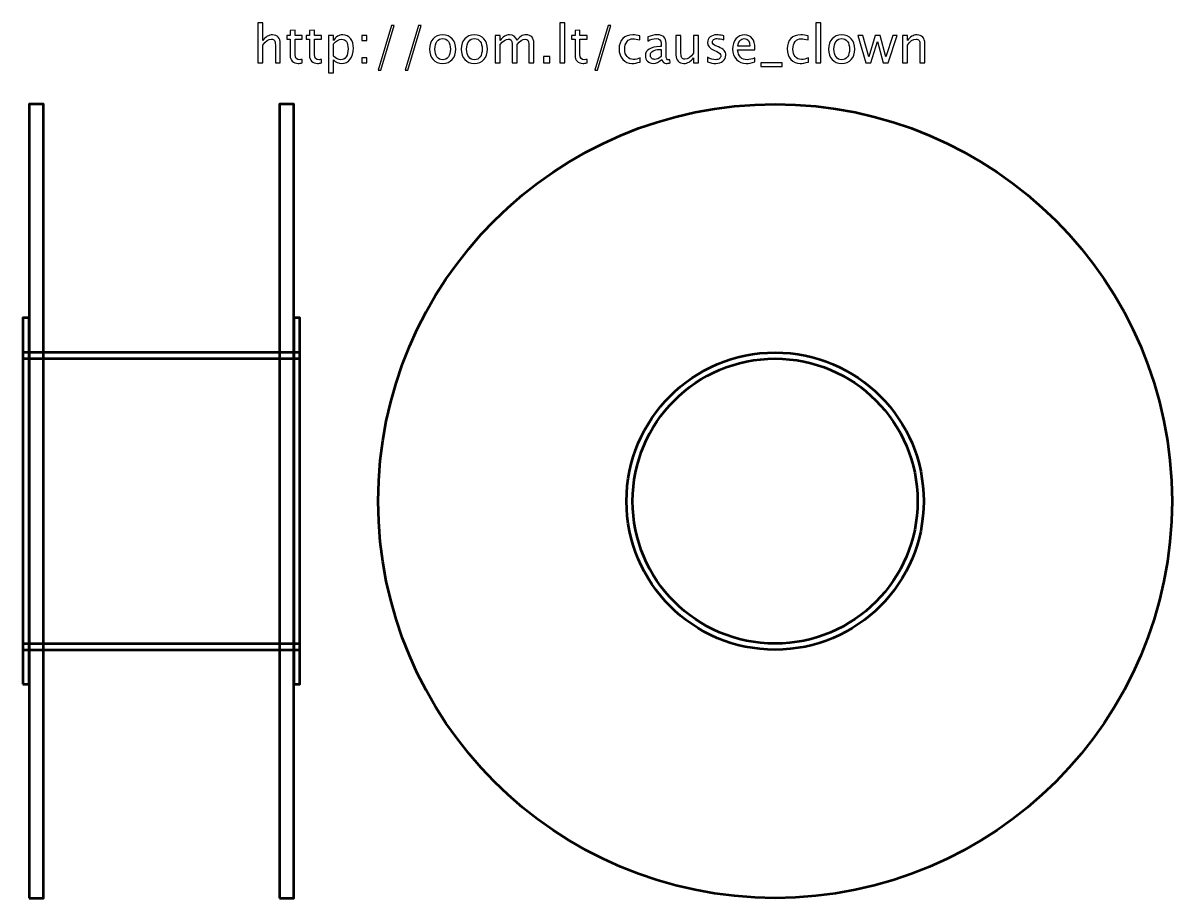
# Model space of a CAD drawing. Header units: centimetres. Extents: x -58 to 57, y -40 to 59.
# Drawn here: x -13.97 to 14.25, y 14.25 to 35.75 of the extents above; entities that cross this region are included whole.
import ezdxf

# ---------------------------------------------------------------- set-up
doc = ezdxf.new("R2010")
doc.units = ezdxf.units.CM
doc.header["$MEASUREMENT"] = 0
doc.layers.add('Layer 1', color=7, linetype='Continuous')

msp = doc.modelspace()

# ---------------------------------------------------------------- linework, layer by layer
at = {"layer": 'Layer 1', "lineweight": 53}
for points in [[(-13.825, 14.24978), (-13.475, 14.24978), (-13.475, 33.74978), (-13.825, 33.74978), (-13.825, 14.24978)], [(-7.675, 14.24978), (-7.325, 14.24978), (-7.325, 33.74978), (-7.675, 33.74978), (-7.675, 14.24978)], [(-13.975, 19.49978), (-13.825, 19.49978), (-13.825, 28.49978), (-13.975, 28.49978), (-13.975, 19.49978)], [(-7.325, 19.49978), (-7.175, 19.49978), (-7.175, 28.49978), (-7.325, 28.49978), (-7.325, 19.49978)], [(-13.975, 20.34978), (-7.175, 20.34978), (-7.175, 27.64978), (-13.975, 27.64978), (-13.975, 20.34978)], [(-13.975, 20.49978), (-7.175, 20.49978), (-7.175, 27.49978), (-13.975, 27.49978), (-13.975, 20.49978)]]:
    msp.add_lwpolyline(points, close=True, dxfattribs=at)
for major_axis in [(0, 9.75), (0, 3.65), (0, 3.5)]:
    msp.add_ellipse((4.5, 24), major_axis=major_axis, ratio=1, dxfattribs=at)
at = {"layer": 'Layer 1'}
for points, knots in [([(-8.20546, 34.7673), (-8.20546, 34.7673), (-8.20546, 35.74647), (-8.20546, 35.74647), (-8.20546, 35.74647), (-8.20546, 35.74647), (-8.08354, 35.74647), (-8.08354, 35.74647), (-8.08354, 35.74647), (-8.08354, 35.74647), (-8.08354, 35.31319), (-8.08354, 35.31319), (-8.08354, 35.31319), (-8.01898, 35.40738), (-7.93982, 35.45437), (-7.84626, 35.45437), (-7.84626, 35.45437), (-7.78742, 35.45437), (-7.74064, 35.43596), (-7.70614, 35.39891), (-7.70614, 35.39891), (-7.67164, 35.36208), (-7.65428, 35.31234), (-7.65428, 35.25011), (-7.65428, 35.25011), (-7.65428, 35.25011), (-7.65428, 34.7673), (-7.65428, 34.7673), (-7.65428, 34.7673), (-7.65428, 34.7673), (-7.7762, 34.7673), (-7.7762, 34.7673), (-7.7762, 34.7673), (-7.7762, 34.7673), (-7.7762, 35.21032), (-7.7762, 35.21032), (-7.7762, 35.21032), (-7.7762, 35.26027), (-7.78361, 35.29583), (-7.79821, 35.317), (-7.79821, 35.317), (-7.81303, 35.33838), (-7.83737, 35.34896), (-7.87145, 35.34896), (-7.87145, 35.34896), (-7.94638, 35.34896), (-8.01708, 35.30007), (-8.08354, 35.20228), (-8.08354, 35.20228), (-8.08354, 35.20228), (-8.08354, 34.7673), (-8.08354, 34.7673), (-8.08354, 34.7673), (-8.08354, 34.7673), (-8.20546, 34.7673), (-8.20546, 34.7673)], [0, 0, 0, 0, 0.06666667, 0.06666667, 0.06666667, 0.06666667, 0.13333333, 0.13333333, 0.13333333, 0.13333333, 0.2, 0.2, 0.2, 0.2, 0.26666667, 0.26666667, 0.26666667, 0.26666667, 0.33333333, 0.33333333, 0.33333333, 0.33333333, 0.4, 0.4, 0.4, 0.4, 0.46666667, 0.46666667, 0.46666667, 0.46666667, 0.53333333, 0.53333333, 0.53333333, 0.53333333, 0.6, 0.6, 0.6, 0.6, 0.66666667, 0.66666667, 0.66666667, 0.66666667, 0.73333333, 0.73333333, 0.73333333, 0.73333333, 0.8, 0.8, 0.8, 0.8, 0.86666667, 0.86666667, 0.86666667, 0.86666667, 1, 1, 1, 1]), ([(-7.11622, 34.76751), (-7.1539, 34.75714), (-7.1867, 34.75206), (-7.21443, 34.75206), (-7.21443, 34.75206), (-7.27666, 34.75206), (-7.32513, 34.76984), (-7.35985, 34.8054), (-7.35985, 34.8054), (-7.39477, 34.84096), (-7.41213, 34.89028), (-7.41213, 34.95357), (-7.41213, 34.95357), (-7.41213, 34.95357), (-7.41213, 35.34896), (-7.41213, 35.34896), (-7.41213, 35.34896), (-7.41213, 35.34896), (-7.49637, 35.34896), (-7.49637, 35.34896), (-7.49637, 35.34896), (-7.49637, 35.34896), (-7.49637, 35.4404), (-7.49637, 35.4404), (-7.49637, 35.4404), (-7.49637, 35.4404), (-7.41213, 35.4404), (-7.41213, 35.4404), (-7.41213, 35.4404), (-7.41213, 35.4404), (-7.41213, 35.56211), (-7.41213, 35.56211), (-7.41213, 35.56211), (-7.41213, 35.56211), (-7.29021, 35.57375), (-7.29021, 35.57375), (-7.29021, 35.57375), (-7.29021, 35.57375), (-7.29021, 35.4404), (-7.29021, 35.4404), (-7.29021, 35.4404), (-7.29021, 35.4404), (-7.11368, 35.4404), (-7.11368, 35.4404), (-7.11368, 35.4404), (-7.11368, 35.4404), (-7.11368, 35.34896), (-7.11368, 35.34896), (-7.11368, 35.34896), (-7.11368, 35.34896), (-7.29021, 35.34896), (-7.29021, 35.34896), (-7.29021, 35.34896), (-7.29021, 35.34896), (-7.29021, 34.97558), (-7.29021, 34.97558), (-7.29021, 34.97558), (-7.29021, 34.88753), (-7.2519, 34.8435), (-7.17549, 34.8435), (-7.17549, 34.8435), (-7.15919, 34.8435), (-7.1395, 34.84625), (-7.11622, 34.85154), (-7.11622, 34.85154), (-7.11622, 34.85154), (-7.11622, 34.76751), (-7.11622, 34.76751)], [0, 0, 0, 0, 0.05555556, 0.05555556, 0.05555556, 0.05555556, 0.11111111, 0.11111111, 0.11111111, 0.11111111, 0.16666667, 0.16666667, 0.16666667, 0.16666667, 0.22222222, 0.22222222, 0.22222222, 0.22222222, 0.27777778, 0.27777778, 0.27777778, 0.27777778, 0.33333333, 0.33333333, 0.33333333, 0.33333333, 0.38888889, 0.38888889, 0.38888889, 0.38888889, 0.44444444, 0.44444444, 0.44444444, 0.44444444, 0.5, 0.5, 0.5, 0.5, 0.55555556, 0.55555556, 0.55555556, 0.55555556, 0.61111111, 0.61111111, 0.61111111, 0.61111111, 0.66666667, 0.66666667, 0.66666667, 0.66666667, 0.72222222, 0.72222222, 0.72222222, 0.72222222, 0.77777778, 0.77777778, 0.77777778, 0.77777778, 0.83333333, 0.83333333, 0.83333333, 0.83333333, 0.88888889, 0.88888889, 0.88888889, 0.88888889, 1, 1, 1, 1]), ([(-6.64124, 34.76751), (-6.67892, 34.75714), (-6.71172, 34.75206), (-6.73945, 34.75206), (-6.73945, 34.75206), (-6.80168, 34.75206), (-6.85015, 34.76984), (-6.88487, 34.8054), (-6.88487, 34.8054), (-6.91979, 34.84096), (-6.93715, 34.89028), (-6.93715, 34.95357), (-6.93715, 34.95357), (-6.93715, 34.95357), (-6.93715, 35.34896), (-6.93715, 35.34896), (-6.93715, 35.34896), (-6.93715, 35.34896), (-7.02139, 35.34896), (-7.02139, 35.34896), (-7.02139, 35.34896), (-7.02139, 35.34896), (-7.02139, 35.4404), (-7.02139, 35.4404), (-7.02139, 35.4404), (-7.02139, 35.4404), (-6.93715, 35.4404), (-6.93715, 35.4404), (-6.93715, 35.4404), (-6.93715, 35.4404), (-6.93715, 35.56211), (-6.93715, 35.56211), (-6.93715, 35.56211), (-6.93715, 35.56211), (-6.81523, 35.57375), (-6.81523, 35.57375), (-6.81523, 35.57375), (-6.81523, 35.57375), (-6.81523, 35.4404), (-6.81523, 35.4404), (-6.81523, 35.4404), (-6.81523, 35.4404), (-6.6387, 35.4404), (-6.6387, 35.4404), (-6.6387, 35.4404), (-6.6387, 35.4404), (-6.6387, 35.34896), (-6.6387, 35.34896), (-6.6387, 35.34896), (-6.6387, 35.34896), (-6.81523, 35.34896), (-6.81523, 35.34896), (-6.81523, 35.34896), (-6.81523, 35.34896), (-6.81523, 34.97558), (-6.81523, 34.97558), (-6.81523, 34.97558), (-6.81523, 34.88753), (-6.77692, 34.8435), (-6.70051, 34.8435), (-6.70051, 34.8435), (-6.68421, 34.8435), (-6.66452, 34.84625), (-6.64124, 34.85154), (-6.64124, 34.85154), (-6.64124, 34.85154), (-6.64124, 34.76751), (-6.64124, 34.76751)], [0, 0, 0, 0, 0.05555556, 0.05555556, 0.05555556, 0.05555556, 0.11111111, 0.11111111, 0.11111111, 0.11111111, 0.16666667, 0.16666667, 0.16666667, 0.16666667, 0.22222222, 0.22222222, 0.22222222, 0.22222222, 0.27777778, 0.27777778, 0.27777778, 0.27777778, 0.33333333, 0.33333333, 0.33333333, 0.33333333, 0.38888889, 0.38888889, 0.38888889, 0.38888889, 0.44444444, 0.44444444, 0.44444444, 0.44444444, 0.5, 0.5, 0.5, 0.5, 0.55555556, 0.55555556, 0.55555556, 0.55555556, 0.61111111, 0.61111111, 0.61111111, 0.61111111, 0.66666667, 0.66666667, 0.66666667, 0.66666667, 0.72222222, 0.72222222, 0.72222222, 0.72222222, 0.77777778, 0.77777778, 0.77777778, 0.77777778, 0.83333333, 0.83333333, 0.83333333, 0.83333333, 0.88888889, 0.88888889, 0.88888889, 0.88888889, 1, 1, 1, 1]), ([(-5.25102, 34.58315), (-5.25102, 34.58315), (-4.92442, 35.68551), (-4.92442, 35.68551), (-4.92442, 35.68551), (-4.92442, 35.68551), (-4.85986, 35.68551), (-4.85986, 35.68551), (-4.85986, 35.68551), (-4.85986, 35.68551), (-5.18646, 34.58315), (-5.18646, 34.58315), (-5.18646, 34.58315), (-5.18646, 34.58315), (-5.25102, 34.58315), (-5.25102, 34.58315)], [0, 0, 0, 0, 0.2, 0.2, 0.2, 0.2, 0.4, 0.4, 0.4, 0.4, 0.6, 0.6, 0.6, 0.6, 1, 1, 1, 1]), ([(-4.58512, 34.58315), (-4.58512, 34.58315), (-4.25852, 35.68551), (-4.25852, 35.68551), (-4.25852, 35.68551), (-4.25852, 35.68551), (-4.19396, 35.68551), (-4.19396, 35.68551), (-4.19396, 35.68551), (-4.19396, 35.68551), (-4.52056, 34.58315), (-4.52056, 34.58315), (-4.52056, 34.58315), (-4.52056, 34.58315), (-4.58512, 34.58315), (-4.58512, 34.58315)], [0, 0, 0, 0, 0.2, 0.2, 0.2, 0.2, 0.4, 0.4, 0.4, 0.4, 0.6, 0.6, 0.6, 0.6, 1, 1, 1, 1]), ([(-0.78656, 34.7673), (-0.78656, 34.7673), (-0.78656, 35.74647), (-0.78656, 35.74647), (-0.78656, 35.74647), (-0.78656, 35.74647), (-0.66464, 35.74647), (-0.66464, 35.74647), (-0.66464, 35.74647), (-0.66464, 35.74647), (-0.66464, 34.7673), (-0.66464, 34.7673), (-0.66464, 34.7673), (-0.66464, 34.7673), (-0.78656, 34.7673), (-0.78656, 34.7673)], [0, 0, 0, 0, 0.2, 0.2, 0.2, 0.2, 0.4, 0.4, 0.4, 0.4, 0.6, 0.6, 0.6, 0.6, 1, 1, 1, 1]), ([(-0.11854, 34.76751), (-0.15622, 34.75714), (-0.18902, 34.75206), (-0.21675, 34.75206), (-0.21675, 34.75206), (-0.27898, 34.75206), (-0.32745, 34.76984), (-0.36217, 34.8054), (-0.36217, 34.8054), (-0.39709, 34.84096), (-0.41445, 34.89028), (-0.41445, 34.95357), (-0.41445, 34.95357), (-0.41445, 34.95357), (-0.41445, 35.34896), (-0.41445, 35.34896), (-0.41445, 35.34896), (-0.41445, 35.34896), (-0.49869, 35.34896), (-0.49869, 35.34896), (-0.49869, 35.34896), (-0.49869, 35.34896), (-0.49869, 35.4404), (-0.49869, 35.4404), (-0.49869, 35.4404), (-0.49869, 35.4404), (-0.41445, 35.4404), (-0.41445, 35.4404), (-0.41445, 35.4404), (-0.41445, 35.4404), (-0.41445, 35.56211), (-0.41445, 35.56211), (-0.41445, 35.56211), (-0.41445, 35.56211), (-0.29253, 35.57375), (-0.29253, 35.57375), (-0.29253, 35.57375), (-0.29253, 35.57375), (-0.29253, 35.4404), (-0.29253, 35.4404), (-0.29253, 35.4404), (-0.29253, 35.4404), (-0.116, 35.4404), (-0.116, 35.4404), (-0.116, 35.4404), (-0.116, 35.4404), (-0.116, 35.34896), (-0.116, 35.34896), (-0.116, 35.34896), (-0.116, 35.34896), (-0.29253, 35.34896), (-0.29253, 35.34896), (-0.29253, 35.34896), (-0.29253, 35.34896), (-0.29253, 34.97558), (-0.29253, 34.97558), (-0.29253, 34.97558), (-0.29253, 34.88753), (-0.25422, 34.8435), (-0.17781, 34.8435), (-0.17781, 34.8435), (-0.16151, 34.8435), (-0.14182, 34.84625), (-0.11854, 34.85154), (-0.11854, 34.85154), (-0.11854, 34.85154), (-0.11854, 34.76751), (-0.11854, 34.76751)], [0, 0, 0, 0, 0.05555556, 0.05555556, 0.05555556, 0.05555556, 0.11111111, 0.11111111, 0.11111111, 0.11111111, 0.16666667, 0.16666667, 0.16666667, 0.16666667, 0.22222222, 0.22222222, 0.22222222, 0.22222222, 0.27777778, 0.27777778, 0.27777778, 0.27777778, 0.33333333, 0.33333333, 0.33333333, 0.33333333, 0.38888889, 0.38888889, 0.38888889, 0.38888889, 0.44444444, 0.44444444, 0.44444444, 0.44444444, 0.5, 0.5, 0.5, 0.5, 0.55555556, 0.55555556, 0.55555556, 0.55555556, 0.61111111, 0.61111111, 0.61111111, 0.61111111, 0.66666667, 0.66666667, 0.66666667, 0.66666667, 0.72222222, 0.72222222, 0.72222222, 0.72222222, 0.77777778, 0.77777778, 0.77777778, 0.77777778, 0.83333333, 0.83333333, 0.83333333, 0.83333333, 0.88888889, 0.88888889, 0.88888889, 0.88888889, 1, 1, 1, 1]), ([(0.07069, 34.58315), (0.07069, 34.58315), (0.39729, 35.68551), (0.39729, 35.68551), (0.39729, 35.68551), (0.39729, 35.68551), (0.46185, 35.68551), (0.46185, 35.68551), (0.46185, 35.68551), (0.46185, 35.68551), (0.13525, 34.58315), (0.13525, 34.58315), (0.13525, 34.58315), (0.13525, 34.58315), (0.07069, 34.58315), (0.07069, 34.58315)], [0, 0, 0, 0, 0.2, 0.2, 0.2, 0.2, 0.4, 0.4, 0.4, 0.4, 0.6, 0.6, 0.6, 0.6, 1, 1, 1, 1]), ([(5.50184, 34.7673), (5.50184, 34.7673), (5.50184, 35.74647), (5.50184, 35.74647), (5.50184, 35.74647), (5.50184, 35.74647), (5.62376, 35.74647), (5.62376, 35.74647), (5.62376, 35.74647), (5.62376, 35.74647), (5.62376, 34.7673), (5.62376, 34.7673), (5.62376, 34.7673), (5.62376, 34.7673), (5.50184, 34.7673), (5.50184, 34.7673)], [0, 0, 0, 0, 0.2, 0.2, 0.2, 0.2, 0.4, 0.4, 0.4, 0.4, 0.6, 0.6, 0.6, 0.6, 1, 1, 1, 1]), ([(-6.46725, 34.52219), (-6.46725, 34.52219), (-6.46725, 35.4404), (-6.46725, 35.4404), (-6.46725, 35.4404), (-6.46725, 35.4404), (-6.34533, 35.4404), (-6.34533, 35.4404), (-6.34533, 35.4404), (-6.34533, 35.4404), (-6.34533, 35.31319), (-6.34533, 35.31319), (-6.34533, 35.31319), (-6.29538, 35.40738), (-6.22023, 35.45437), (-6.12012, 35.45437), (-6.12012, 35.45437), (-6.03905, 35.45437), (-5.97534, 35.42495), (-5.92877, 35.36589), (-5.92877, 35.36589), (-5.8822, 35.30684), (-5.85892, 35.22619), (-5.85892, 35.12396), (-5.85892, 35.12396), (-5.85892, 35.01262), (-5.88538, 34.92266), (-5.93808, 34.85451), (-5.93808, 34.85451), (-5.99079, 34.78614), (-6.06021, 34.75206), (-6.14615, 34.75206), (-6.14615, 34.75206), (-6.22595, 34.75206), (-6.29241, 34.78254), (-6.34533, 34.84371), (-6.34533, 34.84371), (-6.34533, 34.84371), (-6.34533, 34.52219), (-6.34533, 34.52219), (-6.34533, 34.52219), (-6.34533, 34.52219), (-6.46725, 34.52219), (-6.46725, 34.52219)], [0, 0, 0, 0, 0.08333333, 0.08333333, 0.08333333, 0.08333333, 0.16666667, 0.16666667, 0.16666667, 0.16666667, 0.25, 0.25, 0.25, 0.25, 0.33333333, 0.33333333, 0.33333333, 0.33333333, 0.41666667, 0.41666667, 0.41666667, 0.41666667, 0.5, 0.5, 0.5, 0.5, 0.58333333, 0.58333333, 0.58333333, 0.58333333, 0.66666667, 0.66666667, 0.66666667, 0.66666667, 0.75, 0.75, 0.75, 0.75, 0.83333333, 0.83333333, 0.83333333, 0.83333333, 1, 1, 1, 1]), ([(-6.34533, 34.92774), (-6.28246, 34.87165), (-6.22256, 34.8435), (-6.16562, 34.8435), (-6.16562, 34.8435), (-6.10953, 34.8435), (-6.06614, 34.867), (-6.03566, 34.91377), (-6.03566, 34.91377), (-6.00497, 34.96055), (-5.98973, 35.02638), (-5.98973, 35.11147), (-5.98973, 35.11147), (-5.98973, 35.26895), (-6.0418, 35.34769), (-6.14594, 35.34769), (-6.14594, 35.34769), (-6.2141, 35.34769), (-6.28056, 35.31086), (-6.34533, 35.23699), (-6.34533, 35.23699), (-6.34533, 35.23699), (-6.34533, 34.92774), (-6.34533, 34.92774)], [0, 0, 0, 0, 0.14285714, 0.14285714, 0.14285714, 0.14285714, 0.28571429, 0.28571429, 0.28571429, 0.28571429, 0.42857143, 0.42857143, 0.42857143, 0.42857143, 0.57142857, 0.57142857, 0.57142857, 0.57142857, 0.71428571, 0.71428571, 0.71428571, 0.71428571, 1, 1, 1, 1]), ([(-5.65022, 35.31848), (-5.65022, 35.31848), (-5.65022, 35.4404), (-5.65022, 35.4404), (-5.65022, 35.4404), (-5.65022, 35.4404), (-5.5283, 35.4404), (-5.5283, 35.4404), (-5.5283, 35.4404), (-5.5283, 35.4404), (-5.5283, 35.31848), (-5.5283, 35.31848), (-5.5283, 35.31848), (-5.5283, 35.31848), (-5.65022, 35.31848), (-5.65022, 35.31848)], [0, 0, 0, 0, 0.2, 0.2, 0.2, 0.2, 0.4, 0.4, 0.4, 0.4, 0.6, 0.6, 0.6, 0.6, 1, 1, 1, 1]), ([(-3.66649, 34.75206), (-3.76534, 34.75206), (-3.84365, 34.7836), (-3.90123, 34.84668), (-3.90123, 34.84668), (-3.95901, 34.90975), (-3.9878, 34.99548), (-3.9878, 35.10364), (-3.9878, 35.10364), (-3.9878, 35.21159), (-3.95901, 35.2971), (-3.90123, 35.35997), (-3.90123, 35.35997), (-3.84365, 35.42283), (-3.76534, 35.45437), (-3.66649, 35.45437), (-3.66649, 35.45437), (-3.56764, 35.45437), (-3.48932, 35.42283), (-3.43175, 35.35997), (-3.43175, 35.35997), (-3.37397, 35.2971), (-3.34518, 35.21159), (-3.34518, 35.10364), (-3.34518, 35.10364), (-3.34518, 34.99548), (-3.37397, 34.90975), (-3.43175, 34.84668), (-3.43175, 34.84668), (-3.48932, 34.7836), (-3.56764, 34.75206), (-3.66649, 34.75206)], [0, 0, 0, 0, 0.11111111, 0.11111111, 0.11111111, 0.11111111, 0.22222222, 0.22222222, 0.22222222, 0.22222222, 0.33333333, 0.33333333, 0.33333333, 0.33333333, 0.44444444, 0.44444444, 0.44444444, 0.44444444, 0.55555556, 0.55555556, 0.55555556, 0.55555556, 0.66666667, 0.66666667, 0.66666667, 0.66666667, 0.77777778, 0.77777778, 0.77777778, 0.77777778, 1, 1, 1, 1]), ([(-3.6667, 34.8435), (-3.60638, 34.8435), (-3.55939, 34.86615), (-3.52594, 34.91166), (-3.52594, 34.91166), (-3.49271, 34.95695), (-3.47599, 35.02109), (-3.47599, 35.10364), (-3.47599, 35.10364), (-3.47599, 35.18598), (-3.49271, 35.2499), (-3.52594, 35.2952), (-3.52594, 35.2952), (-3.55939, 35.34028), (-3.60638, 35.36293), (-3.6667, 35.36293), (-3.6667, 35.36293), (-3.72724, 35.36293), (-3.77423, 35.34028), (-3.80725, 35.2952), (-3.80725, 35.2952), (-3.84048, 35.2499), (-3.85699, 35.18598), (-3.85699, 35.10364), (-3.85699, 35.10364), (-3.85699, 35.02109), (-3.84048, 34.95695), (-3.80725, 34.91166), (-3.80725, 34.91166), (-3.77423, 34.86615), (-3.72724, 34.8435), (-3.6667, 34.8435)], [0, 0, 0, 0, 0.11111111, 0.11111111, 0.11111111, 0.11111111, 0.22222222, 0.22222222, 0.22222222, 0.22222222, 0.33333333, 0.33333333, 0.33333333, 0.33333333, 0.44444444, 0.44444444, 0.44444444, 0.44444444, 0.55555556, 0.55555556, 0.55555556, 0.55555556, 0.66666667, 0.66666667, 0.66666667, 0.66666667, 0.77777778, 0.77777778, 0.77777778, 0.77777778, 1, 1, 1, 1]), ([(-2.88629, 34.75206), (-2.98514, 34.75206), (-3.06345, 34.7836), (-3.12103, 34.84668), (-3.12103, 34.84668), (-3.17881, 34.90975), (-3.2076, 34.99548), (-3.2076, 35.10364), (-3.2076, 35.10364), (-3.2076, 35.21159), (-3.17881, 35.2971), (-3.12103, 35.35997), (-3.12103, 35.35997), (-3.06345, 35.42283), (-2.98514, 35.45437), (-2.88629, 35.45437), (-2.88629, 35.45437), (-2.78744, 35.45437), (-2.70912, 35.42283), (-2.65155, 35.35997), (-2.65155, 35.35997), (-2.59377, 35.2971), (-2.56498, 35.21159), (-2.56498, 35.10364), (-2.56498, 35.10364), (-2.56498, 34.99548), (-2.59377, 34.90975), (-2.65155, 34.84668), (-2.65155, 34.84668), (-2.70912, 34.7836), (-2.78744, 34.75206), (-2.88629, 34.75206)], [0, 0, 0, 0, 0.11111111, 0.11111111, 0.11111111, 0.11111111, 0.22222222, 0.22222222, 0.22222222, 0.22222222, 0.33333333, 0.33333333, 0.33333333, 0.33333333, 0.44444444, 0.44444444, 0.44444444, 0.44444444, 0.55555556, 0.55555556, 0.55555556, 0.55555556, 0.66666667, 0.66666667, 0.66666667, 0.66666667, 0.77777778, 0.77777778, 0.77777778, 0.77777778, 1, 1, 1, 1]), ([(-2.8865, 34.8435), (-2.82618, 34.8435), (-2.77919, 34.86615), (-2.74574, 34.91166), (-2.74574, 34.91166), (-2.71251, 34.95695), (-2.69579, 35.02109), (-2.69579, 35.10364), (-2.69579, 35.10364), (-2.69579, 35.18598), (-2.71251, 35.2499), (-2.74574, 35.2952), (-2.74574, 35.2952), (-2.77919, 35.34028), (-2.82618, 35.36293), (-2.8865, 35.36293), (-2.8865, 35.36293), (-2.94704, 35.36293), (-2.99403, 35.34028), (-3.02705, 35.2952), (-3.02705, 35.2952), (-3.06028, 35.2499), (-3.07679, 35.18598), (-3.07679, 35.10364), (-3.07679, 35.10364), (-3.07679, 35.02109), (-3.06028, 34.95695), (-3.02705, 34.91166), (-3.02705, 34.91166), (-2.99403, 34.86615), (-2.94704, 34.8435), (-2.8865, 34.8435)], [0, 0, 0, 0, 0.11111111, 0.11111111, 0.11111111, 0.11111111, 0.22222222, 0.22222222, 0.22222222, 0.22222222, 0.33333333, 0.33333333, 0.33333333, 0.33333333, 0.44444444, 0.44444444, 0.44444444, 0.44444444, 0.55555556, 0.55555556, 0.55555556, 0.55555556, 0.66666667, 0.66666667, 0.66666667, 0.66666667, 0.77777778, 0.77777778, 0.77777778, 0.77777778, 1, 1, 1, 1]), ([(-2.37406, 34.7673), (-2.37406, 34.7673), (-2.37406, 35.4404), (-2.37406, 35.4404), (-2.37406, 35.4404), (-2.37406, 35.4404), (-2.25214, 35.4404), (-2.25214, 35.4404), (-2.25214, 35.4404), (-2.25214, 35.4404), (-2.25214, 35.31319), (-2.25214, 35.31319), (-2.25214, 35.31319), (-2.19266, 35.40738), (-2.11646, 35.45437), (-2.02312, 35.45437), (-2.02312, 35.45437), (-1.93316, 35.45437), (-1.87199, 35.40738), (-1.83939, 35.31319), (-1.83939, 35.31319), (-1.7816, 35.40823), (-1.70625, 35.45564), (-1.61375, 35.45564), (-1.61375, 35.45564), (-1.5547, 35.45564), (-1.50877, 35.43828), (-1.47596, 35.40336), (-1.47596, 35.40336), (-1.44315, 35.36843), (-1.42664, 35.31954), (-1.42664, 35.25667), (-1.42664, 35.25667), (-1.42664, 35.25667), (-1.42664, 34.7673), (-1.42664, 34.7673), (-1.42664, 34.7673), (-1.42664, 34.7673), (-1.54856, 34.7673), (-1.54856, 34.7673), (-1.54856, 34.7673), (-1.54856, 34.7673), (-1.54856, 35.23657), (-1.54856, 35.23657), (-1.54856, 35.23657), (-1.54856, 35.31319), (-1.57904, 35.3515), (-1.64, 35.3515), (-1.64, 35.3515), (-1.70329, 35.3515), (-1.76975, 35.30684), (-1.83939, 35.2173), (-1.83939, 35.2173), (-1.83939, 35.2173), (-1.83939, 34.7673), (-1.83939, 34.7673), (-1.83939, 34.7673), (-1.83939, 34.7673), (-1.96131, 34.7673), (-1.96131, 34.7673), (-1.96131, 34.7673), (-1.96131, 34.7673), (-1.96131, 35.23699), (-1.96131, 35.23699), (-1.96131, 35.23699), (-1.96131, 35.31425), (-1.99221, 35.35277), (-2.05423, 35.35277), (-2.05423, 35.35277), (-2.11583, 35.35277), (-2.18187, 35.3079), (-2.25214, 35.21794), (-2.25214, 35.21794), (-2.25214, 35.21794), (-2.25214, 34.7673), (-2.25214, 34.7673), (-2.25214, 34.7673), (-2.25214, 34.7673), (-2.37406, 34.7673), (-2.37406, 34.7673)], [0, 0, 0, 0, 0.04761905, 0.04761905, 0.04761905, 0.04761905, 0.0952381, 0.0952381, 0.0952381, 0.0952381, 0.14285714, 0.14285714, 0.14285714, 0.14285714, 0.19047619, 0.19047619, 0.19047619, 0.19047619, 0.23809524, 0.23809524, 0.23809524, 0.23809524, 0.28571429, 0.28571429, 0.28571429, 0.28571429, 0.33333333, 0.33333333, 0.33333333, 0.33333333, 0.38095238, 0.38095238, 0.38095238, 0.38095238, 0.42857143, 0.42857143, 0.42857143, 0.42857143, 0.47619048, 0.47619048, 0.47619048, 0.47619048, 0.52380952, 0.52380952, 0.52380952, 0.52380952, 0.57142857, 0.57142857, 0.57142857, 0.57142857, 0.61904762, 0.61904762, 0.61904762, 0.61904762, 0.66666667, 0.66666667, 0.66666667, 0.66666667, 0.71428571, 0.71428571, 0.71428571, 0.71428571, 0.76190476, 0.76190476, 0.76190476, 0.76190476, 0.80952381, 0.80952381, 0.80952381, 0.80952381, 0.85714286, 0.85714286, 0.85714286, 0.85714286, 0.9047619, 0.9047619, 0.9047619, 0.9047619, 1, 1, 1, 1]), ([(1.18871, 34.78762), (1.10976, 34.76391), (1.0416, 34.75206), (0.98424, 34.75206), (0.98424, 34.75206), (0.89322, 34.75206), (0.81787, 34.78572), (0.75797, 34.85281), (0.75797, 34.85281), (0.69807, 34.92012), (0.66801, 35.005), (0.66801, 35.10724), (0.66801, 35.10724), (0.66801, 35.21646), (0.69764, 35.30176), (0.75691, 35.36272), (0.75691, 35.36272), (0.81618, 35.42389), (0.89894, 35.45437), (1.0052, 35.45437), (1.0052, 35.45437), (1.05748, 35.45437), (1.11632, 35.44717), (1.18109, 35.43278), (1.18109, 35.43278), (1.18109, 35.43278), (1.18109, 35.32991), (1.18109, 35.32991), (1.18109, 35.32991), (1.1123, 35.35023), (1.05621, 35.36039), (1.01303, 35.36039), (1.01303, 35.36039), (0.95037, 35.36039), (0.90021, 35.3369), (0.86274, 35.29012), (0.86274, 35.29012), (0.82528, 35.24334), (0.80644, 35.1809), (0.80644, 35.103), (0.80644, 35.103), (0.80644, 35.02744), (0.82591, 34.96648), (0.86465, 34.9197), (0.86465, 34.9197), (0.90338, 34.87313), (0.95397, 34.84985), (1.01684, 34.84985), (1.01684, 34.84985), (1.07251, 34.84985), (1.12966, 34.86424), (1.18871, 34.89303), (1.18871, 34.89303), (1.18871, 34.89303), (1.18871, 34.78762), (1.18871, 34.78762)], [0, 0, 0, 0, 0.06666667, 0.06666667, 0.06666667, 0.06666667, 0.13333333, 0.13333333, 0.13333333, 0.13333333, 0.2, 0.2, 0.2, 0.2, 0.26666667, 0.26666667, 0.26666667, 0.26666667, 0.33333333, 0.33333333, 0.33333333, 0.33333333, 0.4, 0.4, 0.4, 0.4, 0.46666667, 0.46666667, 0.46666667, 0.46666667, 0.53333333, 0.53333333, 0.53333333, 0.53333333, 0.6, 0.6, 0.6, 0.6, 0.66666667, 0.66666667, 0.66666667, 0.66666667, 0.73333333, 0.73333333, 0.73333333, 0.73333333, 0.8, 0.8, 0.8, 0.8, 0.86666667, 0.86666667, 0.86666667, 0.86666667, 1, 1, 1, 1]), ([(1.71872, 34.85303), (1.64549, 34.78572), (1.575, 34.75206), (1.50727, 34.75206), (1.50727, 34.75206), (1.4516, 34.75206), (1.40524, 34.76942), (1.36863, 34.80434), (1.36863, 34.80434), (1.3318, 34.83927), (1.31338, 34.88329), (1.31338, 34.93642), (1.31338, 34.93642), (1.31338, 35.00987), (1.34428, 35.06639), (1.40609, 35.10576), (1.40609, 35.10576), (1.4679, 35.14513), (1.55659, 35.16481), (1.67216, 35.16481), (1.67216, 35.16481), (1.67216, 35.16481), (1.70073, 35.16481), (1.70073, 35.16481), (1.70073, 35.16481), (1.70073, 35.16481), (1.70073, 35.24588), (1.70073, 35.24588), (1.70073, 35.24588), (1.70073, 35.32398), (1.66009, 35.36293), (1.5786, 35.36293), (1.5786, 35.36293), (1.51552, 35.36293), (1.44652, 35.34303), (1.3718, 35.30324), (1.3718, 35.30324), (1.3718, 35.30324), (1.3718, 35.40357), (1.3718, 35.40357), (1.3718, 35.40357), (1.45393, 35.43744), (1.5314, 35.45437), (1.604, 35.45437), (1.604, 35.45437), (1.67872, 35.45437), (1.73396, 35.43744), (1.76931, 35.40336), (1.76931, 35.40336), (1.80487, 35.36928), (1.82265, 35.31679), (1.82265, 35.24588), (1.82265, 35.24588), (1.82265, 35.24588), (1.82265, 34.94171), (1.82265, 34.94171), (1.82265, 34.94171), (1.82265, 34.87208), (1.84403, 34.83715), (1.887, 34.83715), (1.887, 34.83715), (1.89229, 34.83715), (1.90012, 34.838), (1.91049, 34.83969), (1.91049, 34.83969), (1.91049, 34.83969), (1.91917, 34.77196), (1.91917, 34.77196), (1.91917, 34.77196), (1.89144, 34.75862), (1.86096, 34.75206), (1.82752, 34.75206), (1.82752, 34.75206), (1.77058, 34.75206), (1.73439, 34.78572), (1.71872, 34.85303)], [0, 0, 0, 0, 0.05, 0.05, 0.05, 0.05, 0.1, 0.1, 0.1, 0.1, 0.15, 0.15, 0.15, 0.15, 0.2, 0.2, 0.2, 0.2, 0.25, 0.25, 0.25, 0.25, 0.3, 0.3, 0.3, 0.3, 0.35, 0.35, 0.35, 0.35, 0.4, 0.4, 0.4, 0.4, 0.45, 0.45, 0.45, 0.45, 0.5, 0.5, 0.5, 0.5, 0.55, 0.55, 0.55, 0.55, 0.6, 0.6, 0.6, 0.6, 0.65, 0.65, 0.65, 0.65, 0.7, 0.7, 0.7, 0.7, 0.75, 0.75, 0.75, 0.75, 0.8, 0.8, 0.8, 0.8, 0.85, 0.85, 0.85, 0.85, 0.9, 0.9, 0.9, 0.9, 1, 1, 1, 1]), ([(2.49469, 34.7673), (2.49469, 34.7673), (2.49469, 34.89388), (2.49469, 34.89388), (2.49469, 34.89388), (2.42971, 34.79926), (2.35076, 34.75206), (2.25805, 34.75206), (2.25805, 34.75206), (2.1992, 34.75206), (2.15243, 34.77048), (2.11771, 34.80752), (2.11771, 34.80752), (2.08279, 34.84456), (2.06543, 34.8943), (2.06543, 34.95717), (2.06543, 34.95717), (2.06543, 34.95717), (2.06543, 35.4404), (2.06543, 35.4404), (2.06543, 35.4404), (2.06543, 35.4404), (2.18735, 35.4404), (2.18735, 35.4404), (2.18735, 35.4404), (2.18735, 35.4404), (2.18735, 34.99696), (2.18735, 34.99696), (2.18735, 34.99696), (2.18735, 34.94637), (2.19476, 34.9106), (2.20936, 34.88943), (2.20936, 34.88943), (2.22418, 34.86805), (2.24873, 34.85747), (2.28324, 34.85747), (2.28324, 34.85747), (2.35774, 34.85747), (2.42844, 34.90637), (2.49469, 35.00437), (2.49469, 35.00437), (2.49469, 35.00437), (2.49469, 35.4404), (2.49469, 35.4404), (2.49469, 35.4404), (2.49469, 35.4404), (2.61661, 35.4404), (2.61661, 35.4404), (2.61661, 35.4404), (2.61661, 35.4404), (2.61661, 34.7673), (2.61661, 34.7673), (2.61661, 34.7673), (2.61661, 34.7673), (2.49469, 34.7673), (2.49469, 34.7673)], [0, 0, 0, 0, 0.06666667, 0.06666667, 0.06666667, 0.06666667, 0.13333333, 0.13333333, 0.13333333, 0.13333333, 0.2, 0.2, 0.2, 0.2, 0.26666667, 0.26666667, 0.26666667, 0.26666667, 0.33333333, 0.33333333, 0.33333333, 0.33333333, 0.4, 0.4, 0.4, 0.4, 0.46666667, 0.46666667, 0.46666667, 0.46666667, 0.53333333, 0.53333333, 0.53333333, 0.53333333, 0.6, 0.6, 0.6, 0.6, 0.66666667, 0.66666667, 0.66666667, 0.66666667, 0.73333333, 0.73333333, 0.73333333, 0.73333333, 0.8, 0.8, 0.8, 0.8, 0.86666667, 0.86666667, 0.86666667, 0.86666667, 1, 1, 1, 1]), ([(2.83717, 34.79143), (2.83717, 34.79143), (2.83717, 34.90319), (2.83717, 34.90319), (2.83717, 34.90319), (2.91697, 34.8634), (2.98618, 34.8435), (3.04524, 34.8435), (3.04524, 34.8435), (3.08038, 34.8435), (3.10959, 34.85303), (3.13266, 34.87208), (3.13266, 34.87208), (3.15573, 34.89091), (3.16737, 34.91462), (3.16737, 34.9432), (3.16737, 34.9432), (3.16737, 34.98489), (3.13499, 35.0194), (3.07022, 35.0467), (3.07022, 35.0467), (3.07022, 35.0467), (2.99888, 35.07697), (2.99888, 35.07697), (2.99888, 35.07697), (2.89369, 35.12057), (2.84098, 35.18365), (2.84098, 35.26556), (2.84098, 35.26556), (2.84098, 35.3242), (2.86172, 35.37034), (2.90321, 35.40399), (2.90321, 35.40399), (2.9447, 35.43765), (3.00164, 35.45437), (3.07381, 35.45437), (3.07381, 35.45437), (3.11128, 35.45437), (3.15785, 35.44929), (3.21309, 35.43892), (3.21309, 35.43892), (3.21309, 35.43892), (3.23849, 35.43405), (3.23849, 35.43405), (3.23849, 35.43405), (3.23849, 35.43405), (3.23849, 35.33245), (3.23849, 35.33245), (3.23849, 35.33245), (3.17055, 35.35277), (3.11636, 35.36293), (3.07593, 35.36293), (3.07593, 35.36293), (3.04037, 35.36293), (3.01222, 35.3551), (2.99084, 35.33965), (2.99084, 35.33965), (2.96967, 35.3242), (2.95909, 35.30345), (2.95909, 35.27742), (2.95909, 35.27742), (2.95909, 35.2408), (2.98872, 35.20968), (3.0482, 35.1845), (3.0482, 35.1845), (3.0482, 35.1845), (3.10683, 35.15973), (3.10683, 35.15973), (3.10683, 35.15973), (3.1733, 35.13179), (3.22029, 35.10216), (3.2478, 35.07104), (3.2478, 35.07104), (3.27553, 35.03993), (3.28929, 35.00098), (3.28929, 34.95441), (3.28929, 34.95441), (3.28929, 34.89536), (3.26601, 34.84689), (3.21923, 34.809), (3.21923, 34.809), (3.17266, 34.77111), (3.11297, 34.75206), (3.04037, 34.75206), (3.04037, 34.75206), (2.98449, 34.75206), (2.91697, 34.76518), (2.83717, 34.79143)], [0, 0, 0, 0, 0.04347826, 0.04347826, 0.04347826, 0.04347826, 0.08695652, 0.08695652, 0.08695652, 0.08695652, 0.13043478, 0.13043478, 0.13043478, 0.13043478, 0.17391304, 0.17391304, 0.17391304, 0.17391304, 0.2173913, 0.2173913, 0.2173913, 0.2173913, 0.26086957, 0.26086957, 0.26086957, 0.26086957, 0.30434783, 0.30434783, 0.30434783, 0.30434783, 0.34782609, 0.34782609, 0.34782609, 0.34782609, 0.39130435, 0.39130435, 0.39130435, 0.39130435, 0.43478261, 0.43478261, 0.43478261, 0.43478261, 0.47826087, 0.47826087, 0.47826087, 0.47826087, 0.52173913, 0.52173913, 0.52173913, 0.52173913, 0.56521739, 0.56521739, 0.56521739, 0.56521739, 0.60869565, 0.60869565, 0.60869565, 0.60869565, 0.65217391, 0.65217391, 0.65217391, 0.65217391, 0.69565217, 0.69565217, 0.69565217, 0.69565217, 0.73913043, 0.73913043, 0.73913043, 0.73913043, 0.7826087, 0.7826087, 0.7826087, 0.7826087, 0.82608696, 0.82608696, 0.82608696, 0.82608696, 0.86956522, 0.86956522, 0.86956522, 0.86956522, 0.91304348, 0.91304348, 0.91304348, 0.91304348, 1, 1, 1, 1]), ([(4.00282, 34.78889), (3.92091, 34.76434), (3.85084, 34.75206), (3.79242, 34.75206), (3.79242, 34.75206), (3.69273, 34.75206), (3.61166, 34.78508), (3.54922, 34.85091), (3.54922, 34.85091), (3.48678, 34.91674), (3.45545, 35.00204), (3.45545, 35.10703), (3.45545, 35.10703), (3.45545, 35.20884), (3.48297, 35.29245), (3.53821, 35.35785), (3.53821, 35.35785), (3.59346, 35.42304), (3.66415, 35.45564), (3.7503, 35.45564), (3.7503, 35.45564), (3.83179, 35.45564), (3.89487, 35.42664), (3.93932, 35.36865), (3.93932, 35.36865), (3.98377, 35.31065), (4.006, 35.22852), (4.006, 35.12205), (4.006, 35.12205), (4.006, 35.12205), (4.00536, 35.0848), (4.00536, 35.0848), (4.00536, 35.0848), (4.00536, 35.0848), (3.57991, 35.0848), (3.57991, 35.0848), (3.57991, 35.0848), (3.59769, 34.92393), (3.67622, 34.8435), (3.81528, 34.8435), (3.81528, 34.8435), (3.8663, 34.8435), (3.92874, 34.85789), (4.00282, 34.88668), (4.00282, 34.88668), (4.00282, 34.88668), (4.00282, 34.78889), (4.00282, 34.78889)], [0, 0, 0, 0, 0.07692308, 0.07692308, 0.07692308, 0.07692308, 0.15384615, 0.15384615, 0.15384615, 0.15384615, 0.23076923, 0.23076923, 0.23076923, 0.23076923, 0.30769231, 0.30769231, 0.30769231, 0.30769231, 0.38461538, 0.38461538, 0.38461538, 0.38461538, 0.46153846, 0.46153846, 0.46153846, 0.46153846, 0.53846154, 0.53846154, 0.53846154, 0.53846154, 0.61538462, 0.61538462, 0.61538462, 0.61538462, 0.69230769, 0.69230769, 0.69230769, 0.69230769, 0.76923077, 0.76923077, 0.76923077, 0.76923077, 0.84615385, 0.84615385, 0.84615385, 0.84615385, 1, 1, 1, 1]), ([(3.58626, 35.17624), (3.58626, 35.17624), (3.88344, 35.17624), (3.88344, 35.17624), (3.88344, 35.17624), (3.88344, 35.30155), (3.83666, 35.3642), (3.74332, 35.3642), (3.74332, 35.3642), (3.64934, 35.3642), (3.59706, 35.30155), (3.58626, 35.17624)], [0, 0, 0, 0, 0.25, 0.25, 0.25, 0.25, 0.5, 0.5, 0.5, 0.5, 1, 1, 1, 1]), ([(5.31875, 34.78762), (5.2398, 34.76391), (5.17164, 34.75206), (5.11428, 34.75206), (5.11428, 34.75206), (5.02326, 34.75206), (4.94791, 34.78572), (4.88801, 34.85281), (4.88801, 34.85281), (4.82811, 34.92012), (4.79805, 35.005), (4.79805, 35.10724), (4.79805, 35.10724), (4.79805, 35.21646), (4.82768, 35.30176), (4.88695, 35.36272), (4.88695, 35.36272), (4.94622, 35.42389), (5.02898, 35.45437), (5.13524, 35.45437), (5.13524, 35.45437), (5.18752, 35.45437), (5.24636, 35.44717), (5.31113, 35.43278), (5.31113, 35.43278), (5.31113, 35.43278), (5.31113, 35.32991), (5.31113, 35.32991), (5.31113, 35.32991), (5.24234, 35.35023), (5.18625, 35.36039), (5.14307, 35.36039), (5.14307, 35.36039), (5.08041, 35.36039), (5.03025, 35.3369), (4.99278, 35.29012), (4.99278, 35.29012), (4.95532, 35.24334), (4.93648, 35.1809), (4.93648, 35.103), (4.93648, 35.103), (4.93648, 35.02744), (4.95595, 34.96648), (4.99469, 34.9197), (4.99469, 34.9197), (5.03342, 34.87313), (5.08401, 34.84985), (5.14688, 34.84985), (5.14688, 34.84985), (5.20255, 34.84985), (5.2597, 34.86424), (5.31875, 34.89303), (5.31875, 34.89303), (5.31875, 34.89303), (5.31875, 34.78762), (5.31875, 34.78762)], [0, 0, 0, 0, 0.06666667, 0.06666667, 0.06666667, 0.06666667, 0.13333333, 0.13333333, 0.13333333, 0.13333333, 0.2, 0.2, 0.2, 0.2, 0.26666667, 0.26666667, 0.26666667, 0.26666667, 0.33333333, 0.33333333, 0.33333333, 0.33333333, 0.4, 0.4, 0.4, 0.4, 0.46666667, 0.46666667, 0.46666667, 0.46666667, 0.53333333, 0.53333333, 0.53333333, 0.53333333, 0.6, 0.6, 0.6, 0.6, 0.66666667, 0.66666667, 0.66666667, 0.66666667, 0.73333333, 0.73333333, 0.73333333, 0.73333333, 0.8, 0.8, 0.8, 0.8, 0.86666667, 0.86666667, 0.86666667, 0.86666667, 1, 1, 1, 1]), ([(6.13684, 34.75206), (6.03799, 34.75206), (5.95968, 34.7836), (5.9021, 34.84668), (5.9021, 34.84668), (5.84432, 34.90975), (5.81553, 34.99548), (5.81553, 35.10364), (5.81553, 35.10364), (5.81553, 35.21159), (5.84432, 35.2971), (5.9021, 35.35997), (5.9021, 35.35997), (5.95968, 35.42283), (6.03799, 35.45437), (6.13684, 35.45437), (6.13684, 35.45437), (6.23569, 35.45437), (6.31401, 35.42283), (6.37158, 35.35997), (6.37158, 35.35997), (6.42936, 35.2971), (6.45815, 35.21159), (6.45815, 35.10364), (6.45815, 35.10364), (6.45815, 34.99548), (6.42936, 34.90975), (6.37158, 34.84668), (6.37158, 34.84668), (6.31401, 34.7836), (6.23569, 34.75206), (6.13684, 34.75206)], [0, 0, 0, 0, 0.11111111, 0.11111111, 0.11111111, 0.11111111, 0.22222222, 0.22222222, 0.22222222, 0.22222222, 0.33333333, 0.33333333, 0.33333333, 0.33333333, 0.44444444, 0.44444444, 0.44444444, 0.44444444, 0.55555556, 0.55555556, 0.55555556, 0.55555556, 0.66666667, 0.66666667, 0.66666667, 0.66666667, 0.77777778, 0.77777778, 0.77777778, 0.77777778, 1, 1, 1, 1]), ([(6.13663, 34.8435), (6.19695, 34.8435), (6.24394, 34.86615), (6.27739, 34.91166), (6.27739, 34.91166), (6.31062, 34.95695), (6.32734, 35.02109), (6.32734, 35.10364), (6.32734, 35.10364), (6.32734, 35.18598), (6.31062, 35.2499), (6.27739, 35.2952), (6.27739, 35.2952), (6.24394, 35.34028), (6.19695, 35.36293), (6.13663, 35.36293), (6.13663, 35.36293), (6.07609, 35.36293), (6.0291, 35.34028), (5.99608, 35.2952), (5.99608, 35.2952), (5.96285, 35.2499), (5.94634, 35.18598), (5.94634, 35.10364), (5.94634, 35.10364), (5.94634, 35.02109), (5.96285, 34.95695), (5.99608, 34.91166), (5.99608, 34.91166), (6.0291, 34.86615), (6.07609, 34.8435), (6.13663, 34.8435)], [0, 0, 0, 0, 0.11111111, 0.11111111, 0.11111111, 0.11111111, 0.22222222, 0.22222222, 0.22222222, 0.22222222, 0.33333333, 0.33333333, 0.33333333, 0.33333333, 0.44444444, 0.44444444, 0.44444444, 0.44444444, 0.55555556, 0.55555556, 0.55555556, 0.55555556, 0.66666667, 0.66666667, 0.66666667, 0.66666667, 0.77777778, 0.77777778, 0.77777778, 0.77777778, 1, 1, 1, 1]), ([(6.72781, 34.7673), (6.72781, 34.7673), (6.53477, 35.4404), (6.53477, 35.4404), (6.53477, 35.4404), (6.53477, 35.4404), (6.65373, 35.4404), (6.65373, 35.4404), (6.65373, 35.4404), (6.65373, 35.4404), (6.80168, 34.9178), (6.80168, 34.9178), (6.80168, 34.9178), (6.80168, 34.9178), (6.96128, 35.4404), (6.96128, 35.4404), (6.96128, 35.4404), (6.96128, 35.4404), (7.0832, 35.4404), (7.0832, 35.4404), (7.0832, 35.4404), (7.0832, 35.4404), (7.22353, 34.91864), (7.22353, 34.91864), (7.22353, 34.91864), (7.22353, 34.91864), (7.39329, 35.4404), (7.39329, 35.4404), (7.39329, 35.4404), (7.39329, 35.4404), (7.49743, 35.4404), (7.49743, 35.4404), (7.49743, 35.4404), (7.49743, 35.4404), (7.27772, 34.7673), (7.27772, 34.7673), (7.27772, 34.7673), (7.27772, 34.7673), (7.1558, 34.7673), (7.1558, 34.7673), (7.1558, 34.7673), (7.1558, 34.7673), (7.01144, 35.29223), (7.01144, 35.29223), (7.01144, 35.29223), (7.01144, 35.29223), (6.84973, 34.7673), (6.84973, 34.7673), (6.84973, 34.7673), (6.84973, 34.7673), (6.72781, 34.7673), (6.72781, 34.7673)], [0, 0, 0, 0, 0.07142857, 0.07142857, 0.07142857, 0.07142857, 0.14285714, 0.14285714, 0.14285714, 0.14285714, 0.21428571, 0.21428571, 0.21428571, 0.21428571, 0.28571429, 0.28571429, 0.28571429, 0.28571429, 0.35714286, 0.35714286, 0.35714286, 0.35714286, 0.42857143, 0.42857143, 0.42857143, 0.42857143, 0.5, 0.5, 0.5, 0.5, 0.57142857, 0.57142857, 0.57142857, 0.57142857, 0.64285714, 0.64285714, 0.64285714, 0.64285714, 0.71428571, 0.71428571, 0.71428571, 0.71428571, 0.78571429, 0.78571429, 0.78571429, 0.78571429, 0.85714286, 0.85714286, 0.85714286, 0.85714286, 1, 1, 1, 1]), ([(7.62761, 34.7673), (7.62761, 34.7673), (7.62761, 35.4404), (7.62761, 35.4404), (7.62761, 35.4404), (7.62761, 35.4404), (7.74953, 35.4404), (7.74953, 35.4404), (7.74953, 35.4404), (7.74953, 35.4404), (7.74953, 35.31319), (7.74953, 35.31319), (7.74953, 35.31319), (7.81409, 35.40738), (7.89325, 35.45437), (7.98681, 35.45437), (7.98681, 35.45437), (8.04565, 35.45437), (8.09243, 35.43596), (8.12693, 35.39891), (8.12693, 35.39891), (8.16143, 35.36208), (8.17879, 35.31234), (8.17879, 35.25011), (8.17879, 35.25011), (8.17879, 35.25011), (8.17879, 34.7673), (8.17879, 34.7673), (8.17879, 34.7673), (8.17879, 34.7673), (8.05687, 34.7673), (8.05687, 34.7673), (8.05687, 34.7673), (8.05687, 34.7673), (8.05687, 35.21032), (8.05687, 35.21032), (8.05687, 35.21032), (8.05687, 35.26027), (8.04946, 35.29583), (8.03486, 35.317), (8.03486, 35.317), (8.02004, 35.33838), (7.9957, 35.34896), (7.96162, 35.34896), (7.96162, 35.34896), (7.88669, 35.34896), (7.81599, 35.30007), (7.74953, 35.20228), (7.74953, 35.20228), (7.74953, 35.20228), (7.74953, 34.7673), (7.74953, 34.7673), (7.74953, 34.7673), (7.74953, 34.7673), (7.62761, 34.7673), (7.62761, 34.7673)], [0, 0, 0, 0, 0.06666667, 0.06666667, 0.06666667, 0.06666667, 0.13333333, 0.13333333, 0.13333333, 0.13333333, 0.2, 0.2, 0.2, 0.2, 0.26666667, 0.26666667, 0.26666667, 0.26666667, 0.33333333, 0.33333333, 0.33333333, 0.33333333, 0.4, 0.4, 0.4, 0.4, 0.46666667, 0.46666667, 0.46666667, 0.46666667, 0.53333333, 0.53333333, 0.53333333, 0.53333333, 0.6, 0.6, 0.6, 0.6, 0.66666667, 0.66666667, 0.66666667, 0.66666667, 0.73333333, 0.73333333, 0.73333333, 0.73333333, 0.8, 0.8, 0.8, 0.8, 0.86666667, 0.86666667, 0.86666667, 0.86666667, 1, 1, 1, 1]), ([(1.70073, 34.91949), (1.70073, 34.91949), (1.70073, 35.09242), (1.70073, 35.09242), (1.70073, 35.09242), (1.70073, 35.09242), (1.66157, 35.09369), (1.66157, 35.09369), (1.66157, 35.09369), (1.59384, 35.09369), (1.53923, 35.0812), (1.49753, 35.05623), (1.49753, 35.05623), (1.45604, 35.03104), (1.4353, 34.99781), (1.4353, 34.95632), (1.4353, 34.95632), (1.4353, 34.92732), (1.44567, 34.90277), (1.4662, 34.88266), (1.4662, 34.88266), (1.48695, 34.86255), (1.51214, 34.85239), (1.54198, 34.85239), (1.54198, 34.85239), (1.59278, 34.85239), (1.6457, 34.87483), (1.70073, 34.91949)], [0, 0, 0, 0, 0.125, 0.125, 0.125, 0.125, 0.25, 0.25, 0.25, 0.25, 0.375, 0.375, 0.375, 0.375, 0.5, 0.5, 0.5, 0.5, 0.625, 0.625, 0.625, 0.625, 0.75, 0.75, 0.75, 0.75, 1, 1, 1, 1]), ([(-5.65022, 34.7673), (-5.65022, 34.7673), (-5.65022, 34.88922), (-5.65022, 34.88922), (-5.65022, 34.88922), (-5.65022, 34.88922), (-5.5283, 34.88922), (-5.5283, 34.88922), (-5.5283, 34.88922), (-5.5283, 34.88922), (-5.5283, 34.7673), (-5.5283, 34.7673), (-5.5283, 34.7673), (-5.5283, 34.7673), (-5.65022, 34.7673), (-5.65022, 34.7673)], [0, 0, 0, 0, 0.2, 0.2, 0.2, 0.2, 0.4, 0.4, 0.4, 0.4, 0.6, 0.6, 0.6, 0.6, 1, 1, 1, 1]), ([(-1.18576, 34.7673), (-1.18576, 34.7673), (-1.18576, 34.92097), (-1.18576, 34.92097), (-1.18576, 34.92097), (-1.18576, 34.92097), (-1.03209, 34.92097), (-1.03209, 34.92097), (-1.03209, 34.92097), (-1.03209, 34.92097), (-1.03209, 34.7673), (-1.03209, 34.7673), (-1.03209, 34.7673), (-1.03209, 34.7673), (-1.18576, 34.7673), (-1.18576, 34.7673)], [0, 0, 0, 0, 0.2, 0.2, 0.2, 0.2, 0.4, 0.4, 0.4, 0.4, 0.6, 0.6, 0.6, 0.6, 1, 1, 1, 1]), ([(4.14781, 34.67586), (4.14781, 34.67586), (4.14781, 34.7673), (4.14781, 34.7673), (4.14781, 34.7673), (4.14781, 34.7673), (4.67613, 34.7673), (4.67613, 34.7673), (4.67613, 34.7673), (4.67613, 34.7673), (4.67613, 34.67586), (4.67613, 34.67586), (4.67613, 34.67586), (4.67613, 34.67586), (4.14781, 34.67586), (4.14781, 34.67586)], [0, 0, 0, 0, 0.2, 0.2, 0.2, 0.2, 0.4, 0.4, 0.4, 0.4, 0.6, 0.6, 0.6, 0.6, 1, 1, 1, 1])]:
    msp.add_open_spline(points, degree=3, knots=knots, dxfattribs=at)

doc.saveas('drawing.dxf')
